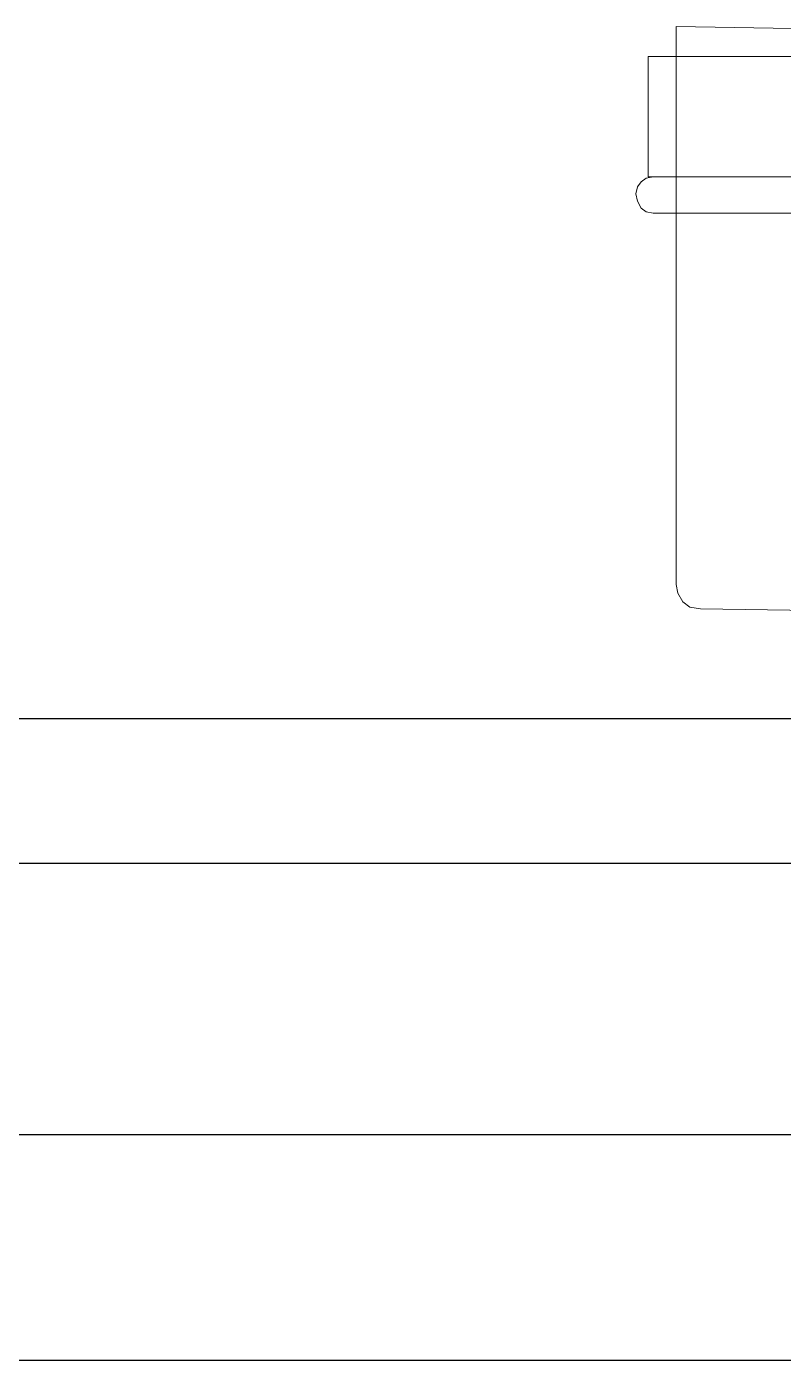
# Model space of a CAD drawing. Extents: x 941299 to 942979, y 2579300 to 2579597.
# Drawn here: x 941861.6 to 941865.79, y 2579499 to 2579506.38 of the extents above; entities that cross this region are included whole.
import ezdxf

# ---------------------------------------------------------------- set-up
doc = ezdxf.new("R2010")
doc.units = 0
doc.layers.get('0').update_dxf_attribs({"linetype": 'CONTINUOUS'})
doc.layers.add('车人', color=7, linetype='CONTINUOUS', lineweight=9)

# ---------------------------------------------------------------- blocks, each defined once
blk = doc.blocks.new('carbb')
at = {"layer": '车人', "color": 143}
for p, q in [((-1.043, 0.5697), (-0.709, 0.5647)), ((-1.043, 0.0554), (-1.043, 0.5697)), ((-0.0147, 0.5422), (-1.0687, 0.5422)), ((-1.0687, 0.5422), (-1.0687, 0.4313)), ((-1.064, 0.4313), (-1.0705, 0.4299)), ((-1.0687, 0.4313), (-0.0132, 0.4313)), ((-0.0194, 0.4313), (-1.064, 0.4313)), ((-1.0785, 0.4219), (-1.0802, 0.4154)), ((-1.0752, 0.4266), (-1.0785, 0.4219)), ((-1.0705, 0.4299), (-1.0752, 0.4266)), ((-1.0802, 0.4154), (-1.0785, 0.4089)), ((-1.0802, 0.4154), (-1.0802, 0.4154)), ((-1.0785, 0.4089), (-1.0752, 0.4024)), ((-1.0752, 0.4024), (-1.0705, 0.3991)), ((-1.0705, 0.3991), (-1.064, 0.3976)), ((-1.064, 0.3976), (-0.0161, 0.3976)), ((-1.0415, 0.0474), (-1.043, 0.0554)), ((-1.0368, 0.0394), (-1.0415, 0.0474)), ((-1.0303, 0.0344), (-1.0368, 0.0394)), ((-1.0205, 0.0329), (-1.0303, 0.0344)), ((-0.7315, 0.0282), (-1.0205, 0.0329))]:
    blk.add_line(p, q, dxfattribs=at)

msp = doc.modelspace()

# ---------------------------------------------------------------- linework, layer by layer
for p, q in [((941860.43378, 2579502.54817), (941880.4634, 2579502.54817)), ((941860.43378, 2579501.74817), (941882.12416, 2579501.74817)), ((941858.39083, 2579500.24817), (941882.12416, 2579500.24817)), ((941858.39083, 2579498.99817), (941882.12416, 2579498.99817))]:
    msp.add_line(p, q)

# ---------------------------------------------------------------- block references
at = {"layer": '车人', "xscale": 6, "yscale": 6, "zscale": 6.000000000000001}
msp.add_blockref('carbb', (941871.45453, 2579502.95814), dxfattribs=at)

doc.saveas('drawing.dxf')
